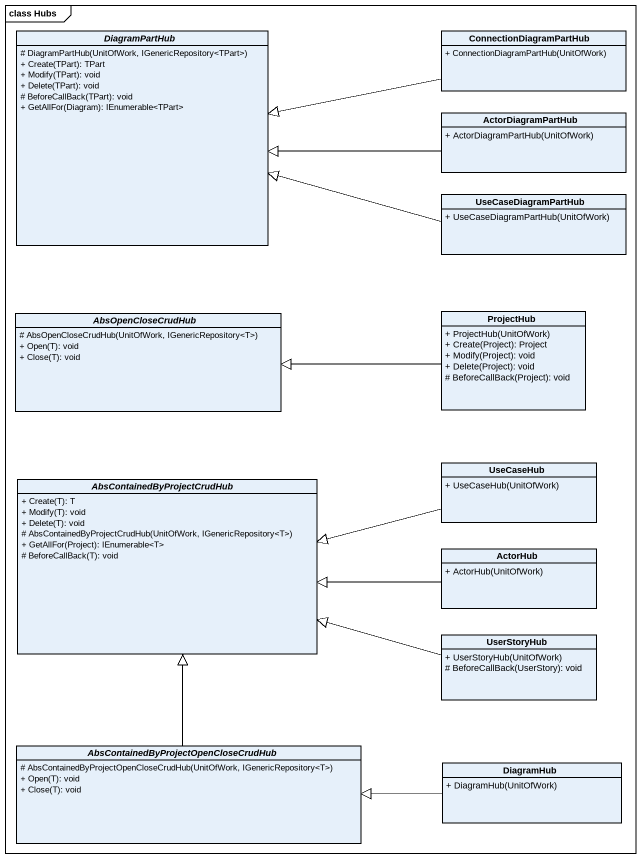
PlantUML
@startuml
mainframe class Hubs
hide circle
hide empty members
skinparam classAttributeIconSize 0
abstract class DiagramPartHub {
  # DiagramPartHub(UnitOfWork, IGenericRepository<TPart>)
  + Create(TPart): TPart
  + Modify(TPart): void
  + Delete(TPart): void
  # BeforeCallBack(TPart): void
  + GetAllFor(Diagram): IEnumerable<TPart>
}
class ConnectionDiagramPartHub {
  + ConnectionDiagramPartHub(UnitOfWork)
}
class ActorDiagramPartHub {
  + ActorDiagramPartHub(UnitOfWork)
}
class UseCaseDiagramPartHub {
  + UseCaseDiagramPartHub(UnitOfWork)
}
abstract class AbsOpenCloseCrudHub {
  # AbsOpenCloseCrudHub(UnitOfWork, IGenericRepository<T>)
  + Open(T): void
  + Close(T): void
}
class ProjectHub {
  + ProjectHub(UnitOfWork)
  + Create(Project): Project
  + Modify(Project): void
  + Delete(Project): void
  # BeforeCallBack(Project): void
}
abstract class AbsContainedByProjectCrudHub {
  + Create(T): T
  + Modify(T): void
  + Delete(T): void
  # AbsContainedByProjectCrudHub(UnitOfWork, IGenericRepository<T>)
  + GetAllFor(Project): IEnumerable<T>
  # BeforeCallBack(T): void
}
class UseCaseHub {
  + UseCaseHub(UnitOfWork)
}
class ActorHub {
  + ActorHub(UnitOfWork)
}
class UserStoryHub {
  + UserStoryHub(UnitOfWork)
  # BeforeCallBack(UserStory): void
}
abstract class "AbsContainedByProjectOpenCloseCrudHub" as AbsContainedByProjectOpenClo {
  # AbsContainedByProjectOpenCloseCrudHub(UnitOfWork, IGenericRepository<T>)
  + Open(T): void
  + Close(T): void
}
class DiagramHub {
  + DiagramHub(UnitOfWork)
}
ConnectionDiagramPartHub -left-|> DiagramPartHub
ActorDiagramPartHub -left-|> DiagramPartHub
UseCaseDiagramPartHub -left-|> DiagramPartHub
ProjectHub -left-|> AbsOpenCloseCrudHub
UseCaseHub -left-|> AbsContainedByProjectCrudHub
ActorHub -left-|> AbsContainedByProjectCrudHub
UserStoryHub -left-|> AbsContainedByProjectCrudHub
AbsContainedByProjectOpenClo -up-|> AbsContainedByProjectCrudHub
DiagramHub -left-|> AbsContainedByProjectOpenClo
@enduml
